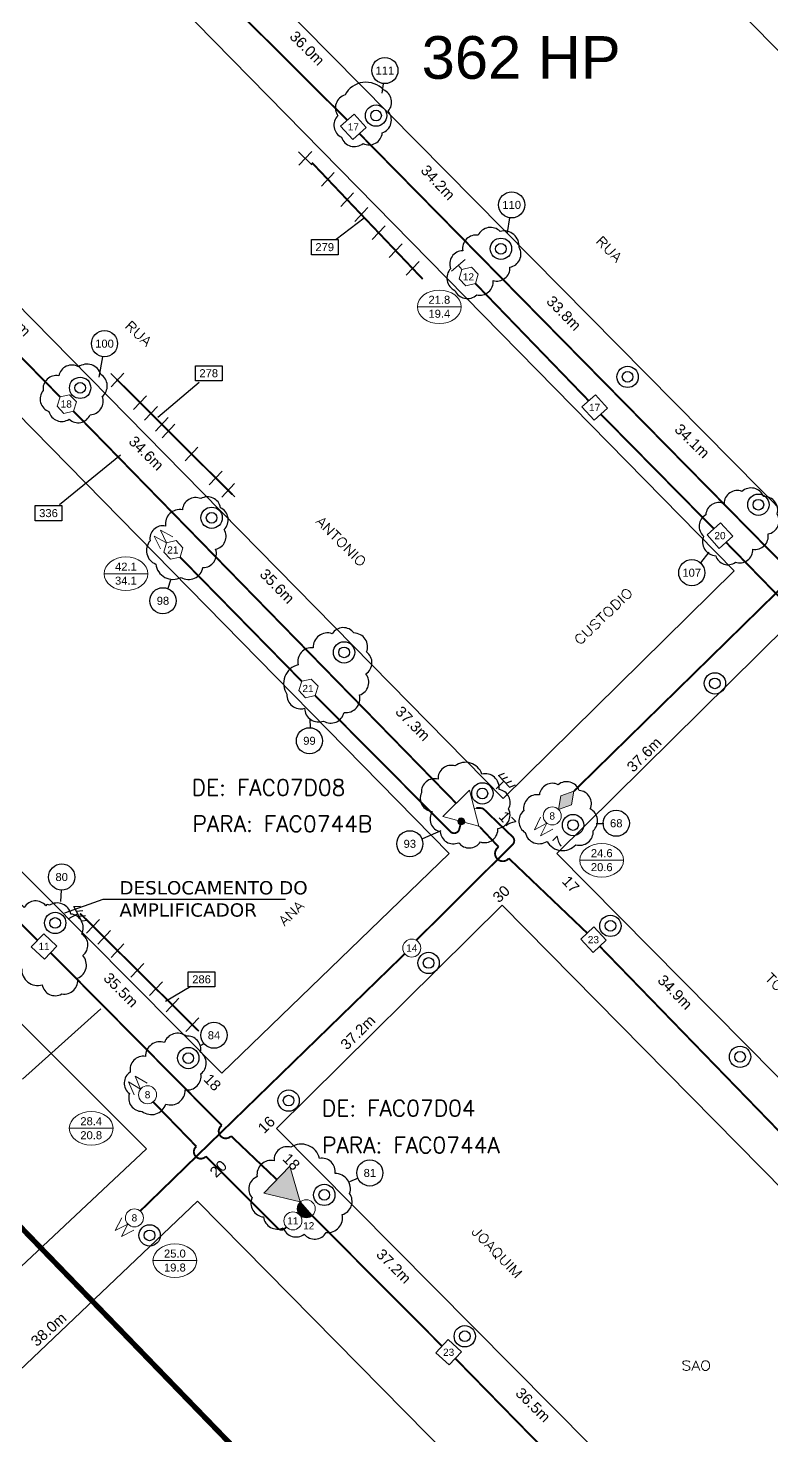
# Model space of a CAD drawing. Header units: inches. Extents: x 246034 to 247769, y 7726337 to 7727523.
# Drawn here: x 247135.7 to 247275, y 7726623 to 7726886.9 of the extents above; entities that cross this region are included whole.
import ezdxf
from ezdxf.enums import TextEntityAlignment as Align

# ---------------------------------------------------------------- set-up
doc = ezdxf.new("R2010")
doc.units = ezdxf.units.IN
doc.header["$LTSCALE"] = 6
doc.header["$MEASUREMENT"] = 0
doc.linetypes.add('DASHED', pattern=[0.75, 0.5, -0.25])
doc.linetypes.add('PHANTOMX2', pattern=[5, 2.5, -0.5, 0.5, -0.5, 0.5, -0.5])
for name, color, linetype in [('ALTERAÇÃO', 4, 'Continuous'), ('ANOTACOES', 6, 'Continuous'), ('DISTANCIA', 7, 'Continuous'), ('ELETRONICO', 4, 'Continuous'), ('NET-CBTR', 3, 'DASHED'), ('NET_UPGRADE', 7, 'Continuous'), ('POSTES', 1, 'Continuous'), ('QUADRAS', 7, 'Continuous'), ('RUAS', 7, 'Continuous'), ('TERRA', 7, 'Continuous')]:
    doc.layers.add(name, color=color, linetype=linetype)
for name, color, linetype, lineweight, true_color in [('CELULA', 3, 'Continuous', 200, 0x00ff00), ('NET-AMP @ 1', 1, 'Continuous', 20, 0xff0000), ('NET-LIMCEL', 9, 'PHANTOMX2', 50, 0x808080)]:
    doc.layers.add(name, color=color, linetype=linetype, lineweight=lineweight, true_color=true_color)
for name, color, linetype, lineweight in [('NET-AMP', 1, 'Continuous', 20), ('NET-SPLT', 1, 'Continuous', 20), ('NET-TAP', 1, 'Continuous', 20), ('NET-TERM', 1, 'Continuous', 20)]:
    doc.layers.add(name, color=color, linetype=linetype, lineweight=lineweight)
doc.styles.add('ARIAL', font='arial.ttf', dxfattribs={"height": 8})
doc.styles.add('B', font='SIMPLEX', dxfattribs={"width": 1.2, "height": 1.8})
doc.styles.add('Folhas_CAD', font='arial.ttf')
doc.styles.add('Romans', font='ROMANS.shx', dxfattribs={"height": 3})
doc.styles.get("Standard").update_dxf_attribs({"font": 'arial.ttf'})
doc.dimstyles.get("Standard").update_dxf_attribs({"dimtxt": 0.18, "dimasz": 0.18, "dimexe": 0.18, "dimexo": 0.0625, "dimgap": 0.09, "dimtad": 0, "dimtih": 1, "dimtoh": 1, "dimdec": 4, "dimzin": 0, "dimdsep": 46, "dimtxsty": 'Standard', "dimcen": 0.09, "dimadec": 0, "dimazin": 0, "dimtfac": 1, "dimtdec": 4, "dimtofl": 0, "dimtmove": 0, "dimatfit": 3, "dimfxl": 1, "dimtolj": 1, "dimtzin": 0, "dimarcsym": 0})

# ---------------------------------------------------------------- blocks, each defined once
blk = doc.blocks.new('POSTECS')
at = {"layer": 'POSTES', "linetype": 'ByBlock'}
for radius in [2, 1]:
    blk.add_circle((0, 0), radius, dxfattribs=at)
blk = doc.blocks.new('POSTE')
at = {"layer": 'POSTES', "linetype": 'ByBlock'}
for radius in [2, 1]:
    blk.add_circle((0, 0), radius, dxfattribs=at)
blk = doc.blocks.new('TERRA')
at = {"layer": 'TERRA', "linetype": 'ByBlock'}
for p, q in [((0, 0), (0, -2.02)), ((-1.5, -2.02), (-1.97, -3.15)), ((-1.5, -2.02), (1.5, -2.02)), ((-0.49, -2.02), (-0.96, -3.15)), ((0.57, -2.02), (0.09, -3.15)), ((1.5, -2.02), (1.03, -3.15))]:
    blk.add_line(p, q, dxfattribs=at)
blk = doc.blocks.new('LE')
at = {"layer": 'NET-AMP'}
h = blk.add_hatch(color=256, dxfattribs=at)
h.dxf.hatch_style = 1
h.paths.add_polyline_path([(0, 3.5), (0, -3.5), (6.06, 0)])
blk.add_lwpolyline([(0, 3.5), (0, -3.5), (6.06, 0)], close=True, dxfattribs=at)
blk = doc.blocks.new('EQUAL')
h = blk.add_hatch(color=256)
h.dxf.hatch_style = 1
h.paths.add_polyline_path([(2.25, 1.3), (0, 0), (2.25, -1.3), (4.5, 0)])
for points in [[(4.5, 0), (2.25, 1.3), (0, 0)], [(4.5, 0), (2.25, -1.3), (0, 0)]]:
    blk.add_lwpolyline(points)
blk = doc.blocks.new('TAP4')
blk.add_lwpolyline([(3.38, -1.69), (0, -1.69), (0, 1.69), (3.38, 1.69)], close=True)
at = {"color": 0}
blk.add_attdef('DBVAL', text='', height=1.35, dxfattribs=at).set_placement((1.69, 0), align=Align.MIDDLE)
blk = doc.blocks.new('TAP8')
blk.add_lwpolyline([(0.92, 1.59), (0, 0), (0.92, -1.59), (2.76, -1.59), (3.68, 0), (2.76, 1.59)], close=True)
blk.add_attdef('DBVAL', text='', height=1.35).set_placement((1.77, -0.06), align=Align.MIDDLE)
blk = doc.blocks.new('TAP2')
at = {"color": 0}
blk.add_circle((1.69, 0), 1.69, dxfattribs=at)
blk.add_attdef('DBVAL', text='', height=1.35, dxfattribs=at).set_placement((1.69, 0), align=Align.MIDDLE)
blk = doc.blocks.new('HI-LOW')
blk.add_lwpolyline([(-4.1, 0), (4.1, 0)])
blk.add_ellipse((0, 0), major_axis=(4.1, 0), ratio=0.768293)
for tag, p in [('END-HI', (0, 1.33)), ('END-LO', (0, -1.29))]:
    blk.add_attdef(tag, text='', height=1.5).set_placement(p, align=Align.MIDDLE_CENTER)
blk = doc.blocks.new('CX_CodUpgrade')
blk.add_circle((-0.13, 0.04), 2.45)
at = {"color": 1, "flags": 1}
for tag, p in [('RETIRAR1', (4.74, 11.47)), ('NOVO1', (28.33, 11.47)), ('RETIRAR2', (4.74, 7.94)), ('NOVO2', (28.33, 7.94)), ('RETIRAR3', (4.74, 4.42)), ('NOVO3', (28.33, 4.42)), ('RETIRAR4', (4.74, 0.89)), ('NOVO4', (28.33, 0.9)), ('RETIRAR5', (4.74, -2.63)), ('NOVO5', (28.33, -2.63)), ('RETIRAR6', (4.74, -6.15)), ('NOVO6', (28.33, -6.15)), ('RETIRAR7', (4.74, -9.68)), ('NOVO7', (28.33, -9.68)), ('RETIRAR8', (4.74, -13.2)), ('NOVO8', (28.33, -13.2)), ('RETIRAR9', (4.74, -16.73)), ('NOVO9', (28.33, -16.73))]:
    blk.add_attdef(tag, p, '', height=1.5, dxfattribs=at)
at = {"color": 7, "flags": 1}
for tag, p in [('ANTIGO1', (17.16, 11.46)), ('ANTIGO2', (17.16, 7.94)), ('ANTIGO3', (17.16, 4.41)), ('ANTIGO4', (17.16, 0.89)), ('ANTIGO5', (17.16, -2.63)), ('ANTIGO6', (17.16, -6.16)), ('ANTIGO7', (17.16, -9.68)), ('ANTIGO8', (17.16, -13.21)), ('ANTIGO9', (17.16, -16.73))]:
    blk.add_attdef(tag, p, '', height=1.5, dxfattribs=at)
at = {"color": 1}
blk.add_attdef('CODIGO', text='', height=1.5, dxfattribs=at).set_placement((-0.13, 0.04), align=Align.MIDDLE_CENTER)
blk = doc.blocks.new('CARGA')
for p, q in [((-2.5, 0.81), (0, 1.62)), ((-2.5, 0.81), (0, 0)), ((-2.5, -0.81), (0, 0)), ((-2.5, -0.81), (0, -1.62))]:
    blk.add_line(p, q)
blk = doc.blocks.new('DC')
h = blk.add_hatch(color=256)
h.dxf.hatch_style = 1
h.paths.add_polyline_path([(3.38, 0), (0, 0, 1)])
blk.add_line((0, 0), (3.38, 0))
blk.add_circle((1.69, 0), 1.69)
at = {"color": 0}
blk.add_attdef('DCVAL', text='', height=1.35, dxfattribs=at).set_placement((3.1, 3.27), align=Align.MIDDLE)
blk = doc.blocks.new('AMP3AC')
h = blk.add_hatch(color=256)
h.dxf.hatch_style = 1
h.paths.add_polyline_path([(2.55, 2.03), (3.66, 1.39, 0.131652), (3.74, 1.71, 0.767327)])
h.paths.add_polyline_path([(3.66, 1.39), (2.55, 2.03, 0.131652), (2.47, 1.71, 0.767327)])
for p, q in [((3.1, 1.71), (3.3, 2.03)), ((0, 0), (-0.33, 0)), ((3.1, -1.71), (3.3, -2.03)), ((6.06, 0), (6.38, 0))]:
    blk.add_line(p, q)
blk.add_lwpolyline([(0, 3.5), (0, -3.5), (6.06, 0)], close=True)
blk.add_circle((3.1, 1.71), 0.638)
blk = doc.blocks.new('TERMINAL')
blk.add_line((-1, 0), (0, 0))
blk.add_lwpolyline([(-1, -1.6875), (-1, 1.6875)])
blk = doc.blocks.new('CX_CodUpgradeCabo')
blk.add_lwpolyline([(-2.63, 1.45), (2.37, 1.45), (2.37, -1.4), (-2.63, -1.4)], close=True)
at = {"color": 1}
blk.add_attdef('CODIGO', text='', height=1.5, dxfattribs=at).set_placement((-0.13, 0.04), align=Align.MIDDLE_CENTER)
at = {"color": 1, "style": 'Folhas_CAD', "flags": 1}
for tag, p in [('SERVICO', (5.97, 0.89)), ('TIPO', (17.92, 0.89)), ('COMP', (25.22, 0.89))]:
    blk.add_attdef(tag, p, '', height=1.5, dxfattribs=at)
blk = doc.blocks.new('EXCLUIR_CABOdwg')
at = {"layer": 'ANOTACOES', "color": 4}
for points in [[(-1.24, 1.23), (1.24, -1.23)], [(-1.2, -1.28), (1.21, 1.29)]]:
    blk.add_lwpolyline(points, dxfattribs=at)

msp = doc.modelspace()

# ---------------------------------------------------------------- linework, layer by layer
at = {"layer": 'NET-CBTR', "const_width": 0.35}
for points in [[(247172.84, 7726892.17), (247195.5, 7726869.61)], [(247197.76, 7726867.1), (247319.85, 7726742.97)], [(247188.86, 7726861.67), (247209.64, 7726839.82)], [(247141.7, 7726817.75), (247118.26, 7726841.66)], [(247219.5, 7726839), (247240.7, 7726817.04)], [(247173.95, 7726799.46), (247152.27, 7726821.07)], [(247312.7, 7726817.14), (247237.95, 7726743.86)], [(247144.21, 7726815.07), (247215.88, 7726741.6)], [(247242.96, 7726814.53), (247264.18, 7726793)], [(247186.97, 7726764.45), (247164.17, 7726787.72)], [(247112.7, 7726740.54), (247137.47, 7726715.92)], [(247145.43, 7726720.95), (247167.65, 7726698.91)], [(247286.65, 7726669.51), (247242.76, 7726714.8)], [(247206.28, 7726713.38), (247156.71, 7726665.16)], [(247188.91, 7726664.3), (247213.25, 7726639.84)], [(247215.72, 7726637.54), (247237.8, 7726614.95)]]:
    msp.add_lwpolyline(points, dxfattribs=at)
at = {"layer": 'NET-CBTR'}
for points in [[(247266.44, 7726790.5, 0.35, 0.35, 0), (247316.93, 7726738.66, 0.35, 0.35, -0.202645), (247317.21, 7726737.94, 0.35, 0.35, 0), (247317.18, 7726736.5, 0.35, 0.35, 0.324884), (247317.84, 7726735.53, 0.35, 0.35, 0), (247319.04, 7726735.1, 0.35, 0.35, 0.423566), (247319.68, 7726735.42, 0.35, 0.35, 0), (247319.76, 7726735.66, 0, 0, 0)], [(247216.77, 7726737.83, 0.35, 0.35, 0), (247216.47, 7726736.72, 0.35, 0.35, -0.572924), (247214.81, 7726736.26, 0.35, 0.35, 0), (247189.48, 7726761.76, 0, 0, 0)], [(247208.43, 7726715.91, 0.35, 0.35, 0), (247226.48, 7726733.87, 0.35, 0.35, 0.420769), (247226.46, 7726735.3, 0.35, 0.35, 0), (247221.15, 7726740.4, 0.35, 0.35, 0.189176), (247220.48, 7726740.68, 0.35, 0.35, 0), (247219.64, 7726740.69, 0, 0, 0)], [(247240.44, 7726717.25, 0.35, 0.35, 0), (247225.75, 7726731.26, 0.35, 0.35, 0), (247225.75, 7726731.26, 0.35, 0.35, -1.177265), (247223.85, 7726733.4, 0.35, 0.35, 0), (247220.38, 7726737.08, 0, 0, 0)], [(247139.91, 7726713.6, 0.35, 0.35, 0), (247172, 7726681.2, 0.35, 0.35, 1.133746), (247173.72, 7726679.22, 0.35, 0.35, 0), (247173.72, 7726679.22, 0.35, 0.35, 0), (247182.31, 7726671.04, 0, 0, 0)], [(247159.12, 7726685.63, 0.35, 0.35, 0), (247167.22, 7726677.26, 0.35, 0.35, 0), (247167.22, 7726677.26, 0.35, 0.35, 1.077369), (247169.03, 7726675.41, 0.35, 0.35, 0), (247182.46, 7726661.94, 0.35, 0.35, 0.427907), (247183.9, 7726661.98, 0.35, 0.35, 0), (247184.07, 7726662.16, 0, 0, 0)]]:
    msp.add_lwpolyline(points, format="xyseb", dxfattribs=at)
at = {"layer": 'NET-LIMCEL', "const_width": 1}
msp.add_lwpolyline([(247271.73, 7726520.01), (246966.86, 7726835.39), (246986.23, 7726851.1), (247010.55, 7726893.94), (247020.85, 7726942.14), (247012.61, 7726979.27), (247004.75, 7727046.54)], dxfattribs=at)
at = {"layer": 'NET_UPGRADE'}
for points in [[(247195.07, 7726874.34, 0.520567), (247195.07, 7726874.34, 0.520567), (247193.75, 7726870.45, 0.520567), (247194.41, 7726866.41, 0.520567), (247198.45, 7726865.24, 0.520567), (247202.05, 7726867.22, 0.520567), (247203.15, 7726871.33, 0.520567), (247202.27, 7726875.29, 0.520567), (247195.07, 7726874.34)], [(247224.13, 7726848.77, 0.520567), (247224.13, 7726848.77, 0.520567), (247220.02, 7726848.04, 0.520567), (247217.13, 7726845.16, 0.520567), (247214.86, 7726841.77, 0.520567), (247215.63, 7726837.72, 0.520567), (247219.74, 7726836.89, 0.520567), (247222.8, 7726839.55, 0.520567), (247225.96, 7726842.05, 0.520567), (247227.68, 7726845.77, 0.520567), (247224.13, 7726848.77)], [(247145.15, 7726823.37, 0.520567), (247145.15, 7726823.37, 0.520567), (247141.46, 7726821.69, 0.520567), (247138.53, 7726818.93, 0.520567), (247139.62, 7726815, 0.520567), (247143.39, 7726813.57, 0.520567), (247147.33, 7726814.41, 0.520567), (247149.59, 7726817.84, 0.520567), (247149.34, 7726821.94, 0.520567), (247145.15, 7726823.37)], [(247164.36, 7726783.91, 0.520567), (247164.36, 7726783.91, 0.520567), (247168.45, 7726785.76, 0.520567), (247170.83, 7726789.19, 0.520567), (247172.42, 7726792.89, 0.520567), (247171.76, 7726796.98, 0.520567), (247168.06, 7726798.69, 0.520567), (247164.62, 7726796.58, 0.520567), (247161.45, 7726793.55, 0.520567), (247158.55, 7726790.77, 0.520567), (247159.61, 7726786.42, 0.520567), (247164.36, 7726783.91)], [(247268.19, 7726786.76, 0.520567), (247268.19, 7726786.76, 0.520567), (247271.45, 7726789.2, 0.520567), (247274.31, 7726792.06, 0.520567), (247276.02, 7726795.81, 0.520567), (247273.49, 7726799.07, 0.520567), (247269.42, 7726800.04, 0.520567), (247266.07, 7726797.76, 0.520567), (247262.65, 7726795.64, 0.520567), (247262.24, 7726791.65, 0.520567), (247264.52, 7726787.98, 0.520567), (247268.19, 7726786.76)], [(247184.19, 7726762.02, 0.520567), (247184.19, 7726762.02, 0.520567), (247187.5, 7726759.38, 0.520567), (247191.06, 7726757, 0.520567), (247194.89, 7726758.59, 0.520567), (247197.8, 7726761.89, 0.520567), (247198.99, 7726765.85, 0.520567), (247199.12, 7726769.94, 0.520567), (247196.74, 7726773.5, 0.520567), (247192.65, 7726773.37, 0.520567), (247189.08, 7726770.73, 0.520567), (247186.31, 7726767.56, 0.520567), (247184.19, 7726762.02)], [(247215.67, 7726748.58, 0.520567), (247215.67, 7726748.58, 0.520567), (247212.5, 7726746.1, 0.520567), (247209.4, 7726743.55, 0.520567), (247211.4, 7726740.04, 0.520567), (247212.91, 7726736.26, 0.520567), (247216.36, 7726734.19, 0.520567), (247220.42, 7726734.33, 0.520567), (247223.72, 7726736.88, 0.520567), (247225.72, 7726740.52, 0.520567), (247223.93, 7726744.17, 0.520567), (247220.69, 7726747.06, 0.520567), (247215.67, 7726748.58)], [(247238.29, 7726733.81, 0.520567), (247238.29, 7726733.81, 0.520567), (247241.56, 7726736.44, 0.520567), (247241.01, 7726740.53, 0.520567), (247238.92, 7726743.98, 0.520567), (247235.01, 7726745.07, 0.520567), (247231.47, 7726743.16, 0.520567), (247228.56, 7726740.17, 0.520567), (247228.83, 7726736.08, 0.520567), (247232.92, 7726734.44, 0.520567), (247238.29, 7726733.81)], [(247139.7, 7726722.47, 0.520567), (247139.7, 7726722.47, 0.520567), (247139.03, 7726722.37, 0.520567), (247134.99, 7726722.08, 0.520567), (247130.66, 7726721.41, 0.520567), (247129.02, 7726717.37, 0.520567), (247131.24, 7726713.43, 0.520567), (247134.51, 7726710.55, 0.520567), (247138.36, 7726707.57, 0.520567), (247142.01, 7726705.84, 0.520567), (247144.99, 7726708.82, 0.520567), (247145.95, 7726713.05, 0.520567), (247145.76, 7726717.08, 0.520567), (247143.74, 7726720.83, 0.520567), (247139.7, 7726722.47)], [(247161.5, 7726685.19, 0.520567), (247161.5, 7726685.19, 0.520567), (247165.14, 7726687.88, 0.520567), (247168.07, 7726690.88, 0.520567), (247167.99, 7726694.92, 0.520567), (247165.3, 7726697.92, 0.520567), (247161.26, 7726696.74, 0.520567), (247157.7, 7726694.13, 0.520567), (247154.85, 7726691.2, 0.520567), (247154.69, 7726687.16, 0.520567), (247157.07, 7726683.84, 0.520567), (247161.5, 7726685.19)], [(247184.95, 7726677.12, 0.520567), (247184.95, 7726677.12, 0.520567), (247181.78, 7726674.59, 0.520567), (247178.61, 7726671.6, 0.520567), (247177.66, 7726667.67, 0.520567), (247179.81, 7726664.06, 0.520567), (247183.49, 7726662.03, 0.520567), (247187.43, 7726660.82, 0.520567), (247191.55, 7726661.14, 0.520567), (247194.53, 7726664.5, 0.520567), (247195.93, 7726668.43, 0.520567), (247193.2, 7726672.18, 0.520567), (247190.28, 7726675.03, 0.520567), (247184.95, 7726677.12)]]:
    msp.add_lwpolyline(points, format="xyb", close=True, dxfattribs=at)
at = {"layer": 'QUADRAS'}
for points in [[(247104.97, 7726864.36), (247224.69, 7726742.46), (247267.99, 7726785.16), (247157.07, 7726898.22)], [(247176.4, 7726898.11), (247278.33, 7726794.92), (247321.43, 7726836.9), (247260.82, 7726898.27)], [(247104.19, 7726844.7), (247214.61, 7726732.18), (247172.02, 7726691.02), (247104.91, 7726758.56)], [(247277.98, 7726774.93), (247414.75, 7726636.64), (247414.54, 7726633.78), (247414.4, 7726630.04), (247414.43, 7726626.24), (247414.79, 7726621.29), (247415.35, 7726616.41), (247416.46, 7726612.12), (247417.83, 7726607.72), (247419.44, 7726603.28), (247421.45, 7726598.31), (247423.99, 7726593.83), (247426.74, 7726588.94), (247429.75, 7726584.34), (247433.39, 7726579.68), (247436.8, 7726575.97), (247440.69, 7726571.89), (247444.78, 7726567.82), (247449.4, 7726563.12), (247452.03, 7726560.13), (247422.62, 7726542.18), (247234.74, 7726732.17), (247277.98, 7726774.93)], [(247104.25, 7726730.5), (247157.86, 7726676.84), (247113.88, 7726635.55), (247104.34, 7726644.91)], [(247409.91, 7726534.35), (247351.82, 7726509.51), (247182.22, 7726680.62), (247224.52, 7726722.47), (247409.91, 7726534.35)], [(247167.43, 7726667), (247331.28, 7726500.68), (247272.69, 7726475.86), (247123.72, 7726625.46), (247167.43, 7726667)]]:
    msp.add_lwpolyline(points, dxfattribs=at)

# ---------------------------------------------------------------- block references
at = {"layer": 'ALTERAÇÃO'}
for p in [(247187.62, 7726862.45), (247191.86, 7726858.5), (247195.48, 7726854.7), (247198.11, 7726851.93), (247201.37, 7726848.51), (247204.54, 7726845.18), (247207.73, 7726841.83), (247152.45, 7726820.89), (247156.66, 7726816.69), (247158.71, 7726814.65), (247160.76, 7726812.6), (247161.99, 7726811.37), (247166.3, 7726807.07), (247170.82, 7726802.57), (247173.18, 7726800.22), (247147.87, 7726718.52), (247149.94, 7726716.47), (247152.45, 7726713.98), (247156.16, 7726710.29), (247159.67, 7726706.81), (247162.74, 7726703.76), (247166.46, 7726700.07)]:
    msp.add_blockref('EXCLUIR_CABOdwg', p, dxfattribs=at)
at = {"layer": 'ELETRONICO'}
for p, rotation in [((247223.38, 7726744.31), 133.8506530270596), ((247143.2, 7726719.95), 117.4778298360159)]:
    msp.add_blockref('TERRA', p, dxfattribs=dict(at, rotation=rotation))
at = {"layer": 'NET-AMP', "xscale": -1, "rotation": 134.8647600900492}
msp.add_blockref('AMP3AC', (247215.88, 7726741.6), dxfattribs=at)
at = {"layer": 'NET-AMP', "rotation": 316.3772111877008}
msp.add_blockref('LE', (247182.31, 7726671.04), dxfattribs=at)
at = {"layer": 'NET-SPLT'}
ref = msp.add_blockref('DC', (247186.7, 7726666.86), dxfattribs=dict(at, rotation=310.8187106575335))
ref.add_attrib('DCVAL', '12', dxfattribs={"layer": '0', "color": 0, "height": 1.35}).set_placement((247188.27, 7726662.4), align=Align.MIDDLE)
at = {"layer": 'NET-TAP'}
ref = msp.add_blockref('TAP4', (247195.38, 7726867.23), dxfattribs=dict(at, rotation=42.00159230906222))
ref.add_attrib('DBVAL', '17', dxfattribs={"layer": '0', "color": 0, "height": 1.35}).set_placement((247196.63, 7726868.36), align=Align.MIDDLE)
ref = msp.add_blockref('TAP8', (247216.45, 7726839.9), dxfattribs=dict(at, rotation=13.56457435644572))
ref.add_attrib('DBVAL', '12', dxfattribs={"layer": '0', "height": 1.35}).set_placement((247218.19, 7726840.26), align=Align.MIDDLE)
ref = msp.add_blockref('TAP8', (247141.7, 7726817.75), dxfattribs=dict(at, rotation=313.0808060556108))
ref.add_attrib('DBVAL', '18', dxfattribs={"layer": '0', "height": 1.35}).set_placement((247142.86, 7726816.42), align=Align.MIDDLE)
ref = msp.add_blockref('TAP4', (247240.58, 7726814.65), dxfattribs=dict(at, rotation=42.00159230906238))
ref.add_attrib('DBVAL', '17', dxfattribs={"layer": '0', "color": 0, "height": 1.35}).set_placement((247241.83, 7726815.78), align=Align.MIDDLE)
ref = msp.add_blockref('TAP4', (247264.05, 7726790.62), dxfattribs=dict(at, rotation=42.0015923090621))
ref.add_attrib('DBVAL', '20', dxfattribs={"layer": '0', "color": 0, "height": 1.35}).set_placement((247265.31, 7726791.75), align=Align.MIDDLE)
ref = msp.add_blockref('TAP8', (247161.66, 7726790.41), dxfattribs=dict(at, rotation=313.0808060556109))
ref.add_attrib('DBVAL', '21', dxfattribs={"layer": '0', "height": 1.35}).set_placement((247162.83, 7726789.08), align=Align.MIDDLE)
ref = msp.add_blockref('TAP8', (247186.97, 7726764.45), dxfattribs=dict(at, rotation=313.0808060556108))
ref.add_attrib('DBVAL', '21', dxfattribs={"layer": '0', "height": 1.35}).set_placement((247188.14, 7726763.11), align=Align.MIDDLE)
for p, values in [((247232.19, 7726739.21), {'DBVAL': '8'}), ((247205.89, 7726714.45), {'DBVAL': '14'}), ((247156.39, 7726686.96), {'DBVAL': '8'}), ((247153.93, 7726663.88), {'DBVAL': '8'})]:
    msp.add_blockref('TAP2', p, dxfattribs=at).add_auto_attribs(values)
ref = msp.add_blockref('TAP4', (247137.47, 7726715.92), dxfattribs=dict(at, rotation=316.3772111663314))
ref.add_attrib('DBVAL', '11', dxfattribs={"layer": '0', "color": 0, "height": 1.35}).set_placement((247138.69, 7726714.76), align=Align.MIDDLE)
ref = msp.add_blockref('TAP4', (247240.44, 7726717.25), dxfattribs=dict(at, rotation=313.382726710197))
ref.add_attrib('DBVAL', '23', dxfattribs={"layer": '0', "color": 0, "height": 1.35}).set_placement((247241.6, 7726716.02), align=Align.MIDDLE)
ref = msp.add_blockref('TAP2', (247186.53, 7726664.48), dxfattribs=dict(at, rotation=223.3427252903723))
ref.add_attrib('DBVAL', '11', dxfattribs={"layer": '0', "color": 0, "height": 1.35}).set_placement((247185.3, 7726663.32), align=Align.MIDDLE)
ref = msp.add_blockref('TAP4', (247215.63, 7726639.93), dxfattribs=dict(at, rotation=227.0014556575688))
ref.add_attrib('DBVAL', '23', dxfattribs={"layer": '0', "color": 0, "height": 1.35}).set_placement((247214.48, 7726638.69), align=Align.MIDDLE)
at = {"layer": 'NET-TERM'}
for name, p, rotation in [('TERMINAL', (247216.97, 7726841.66), 311.3433892072949), ('CARGA', (247161.66, 7726790.41), 314.464401277077), ('EQUAL', (247235.04, 7726740.43), 49.59198209241455), ('CARGA', (247232.86, 7726737.86), 45.67119730356839), ('CARGA', (247156.78, 7726688.03), 311.3920449184631), ('CARGA', (247154.39, 7726662.71), 44.46223336406372)]:
    msp.add_blockref(name, p, dxfattribs=dict(at, rotation=rotation))
for p, values in [((247212.74, 7726834.63), {'END-HI': '21.8', 'END-LO': '19.4'}), ((247154.03, 7726784.6), {'END-HI': '42.1', 'END-LO': '34.1'}), ((247243.16, 7726730.9), {'END-HI': '24.6', 'END-LO': '20.6'}), ((247147.53, 7726680.66), {'END-HI': '28.4', 'END-LO': '20.8'}), ((247163.2, 7726655.86), {'END-HI': '25.0', 'END-LO': '19.8'})]:
    msp.add_blockref('HI-LOW', p, dxfattribs=at).add_auto_attribs(values)
at = {"layer": 'NET_UPGRADE'}
for name, p, values in [('CX_CodUpgrade', (247202.67, 7726878.88), {'CODIGO': '111'}), ('CX_CodUpgrade', (247226.42, 7726853.7), {'CODIGO': '110'}), ('CX_CodUpgradeCabo', (247191.4, 7726845.78), {'CODIGO': '279'}), ('CX_CodUpgrade', (247150.15, 7726827.69), {'CODIGO': '100'}), ('CX_CodUpgradeCabo', (247169.67, 7726822.15), {'CODIGO': '278'}), ('CX_CodUpgradeCabo', (247139.66, 7726795.93), {'CODIGO': '336'}), ('CX_CodUpgrade', (247260.15, 7726784.76), {'CODIGO': '107'}), ('CX_CodUpgrade', (247161.1, 7726779.5), {'CODIGO': '98'}), ('CX_CodUpgrade', (247188.54, 7726753.26), {'CODIGO': '99'}), ('CX_CodUpgrade', (247246.01, 7726737.8), {'CODIGO': '68'}), ('CX_CodUpgrade', (247207.34, 7726733.95), {'CODIGO': '93'}), ('CX_CodUpgrade', (247142.13, 7726727.72), {'CODIGO': '80'}), ('CX_CodUpgradeCabo', (247168.33, 7726708.55), {'CODIGO': '286'}), ('CX_CodUpgrade', (247170.66, 7726698.07), {'CODIGO': '84'}), ('CX_CodUpgrade', (247199.85, 7726672.26), {'CODIGO': '81'})]:
    msp.add_blockref(name, p, dxfattribs=at).add_auto_attribs(values)
at = {"layer": 'POSTES'}
for name, p in [('POSTE', (247200.88, 7726870.48)), ('POSTE', (247224.27, 7726845.51)), ('POSTE', (247248, 7726821.51)), ('POSTE', (247145.46, 7726819.45)), ('POSTE', (247272.5, 7726797.54)), ('POSTE', (247170.09, 7726795.09)), ('POSTE', (247194.9, 7726769.87)), ('POSTECS', (247264.35, 7726764.06)), ('POSTE', (247220.8, 7726743.43)), ('POSTE', (247237.78, 7726737.5)), ('POSTE', (247140.78, 7726719.15)), ('POSTECS', (247244.79, 7726718.61)), ('POSTECS', (247210.73, 7726711.65)), ('POSTE', (247165.72, 7726693.82)), ('POSTE', (247269.07, 7726694.06)), ('POSTE', (247184.51, 7726685.86)), ('POSTE', (247191.19, 7726668.19)), ('POSTECS', (247158.46, 7726660.59)), ('POSTE', (247217.51, 7726641.69))]:
    msp.add_blockref(name, p, dxfattribs=at)

# ---------------------------------------------------------------- texts
at = {"layer": 'CELULA', "insert": (247209.43, 7726898.71), "char_height": 8, "width": 40.8763, "attachment_point": 1, "style": 'ARIAL'}
msp.add_mtext('FAC074\\P362 HP', dxfattribs=at)
at = {"layer": 'DISTANCIA'}
for s, rotation, p in [('36.0m', 315.0156, (247187.99, 7726883.11)), ('34.2m', 313.379, (247212.49, 7726857.94)), ('35.9m', 313.5874, (247133.01, 7726832.4)), ('33.8m', 314.4629, (247236.07, 7726833.45)), ('34.1m', 315.7454, (247260.1, 7726809.5)), ('34.6m', 315.3448, (247157.86, 7726807.21)), ('35.6m', 314.3754, (247182.37, 7726782.29)), ('37.3m', 314.5572, (247207.78, 7726756.54)), ('37.6m', 44.9844, (247251.09, 7726750.71)), ('17', 313.8599, (247225.5, 7726738.51)), ('7', 43.237, (247235.01, 7726734.36)), ('17', 313.8599, (247237.37, 7726726.39)), ('30', 43.237, (247224.33, 7726724.59)), ('35.5m', 314.7891, (247153.11, 7726706.6)), ('34.9m', 314.6459, (247256.9, 7726706.19)), ('37.2m', 44.7889, (247197.47, 7726698.65)), ('18', 314.5714, (247170.25, 7726689.29)), ('16', 43.9864, (247180.34, 7726681.34)), ('18', 314.5714, (247185.03, 7726674.4)), ('20', 43.9864, (247171.34, 7726673.07)), ('37.2m', 314.8577, (247204.21, 7726654.83)), ('38.0m', 42.1126, (247139.55, 7726642.97)), ('36.5m', 315.3374, (247230.3, 7726628.83))]:
    msp.add_text(s, height=2, rotation=rotation, dxfattribs=at).set_placement(p, align=Align.MIDDLE)
at = {"layer": 'NET-AMP @ 1', "style": 'Romans'}
for s, p in [('DE: FAC07D08', (247166.34, 7726743.03)), ('PARA: FAC0744B', (247166.5, 7726736.24)), ('DE: FAC07D04', (247190.73, 7726682.93)), ('PARA: FAC0744A', (247190.76, 7726676.03))]:
    msp.add_text(s, height=3, dxfattribs=at).set_placement(p)
at = {"layer": 'NET_UPGRADE', "color": 4, "insert": (247152.82, 7726727), "char_height": 2.5, "width": 39.4358, "attachment_point": 1}
msp.add_mtext('{\\fVerdana|b0|i0|c0|p34;DESLOCAMENTO DO AMPLIFICADOR}', dxfattribs=at)
at = {"layer": 'RUAS', "style": 'B', "width": 1.2}
for s, rotation, p in [('RUA', 315, (247241.89, 7726846.8)), ('RUA', 317, (247153.68, 7726830.91)), ('ANTONIO', 315, (247189.46, 7726794.25)), ('CUSTODIO', 44, (247239.03, 7726771.08)), ('ANA', 44, (247183.71, 7726718.46)), ('TORRES', 315, (247273.64, 7726708.65)), ('JOAQUIM', 314, (247218.64, 7726661.19))]:
    msp.add_text(s, height=1.8, rotation=rotation, dxfattribs=at).set_placement(p)
msp.add_text('SAO', height=1.8, dxfattribs=at).set_placement((247258.08, 7726635.3))

# ---------------------------------------------------------------- leaders
at = {"layer": 'NET_UPGRADE'}
for points in [[(247202, 7726874.68), (247202.28, 7726876.46)], [(247198.68, 7726851.24), (247193.4, 7726847.28)], [(247225.52, 7726848.58), (247225.94, 7726851.3)], [(247149, 7726821.47), (247149.7, 7726825.28)], [(247160.04, 7726813.94), (247167.77, 7726820.53)], [(247153.01, 7726806.86), (247141.6, 7726797.51)], [(247263.22, 7726788.63), (247261.67, 7726786.68)], [(247162.4, 7726783.41), (247161.87, 7726781.83)], [(247188.48, 7726757.43), (247188.54, 7726755.7)], [(247212.99, 7726736.43), (247209.59, 7726734.93)], [(247242.1, 7726737.8), (247243.56, 7726737.8)], [(247141.86, 7726723.17), (247141.98, 7726725.28)], [(247161.43, 7726704.47), (247166.18, 7726707.28)], [(247149.35, 7726703.06), (247134.64, 7726689.9)], [(247168.11, 7726696.25), (247168.66, 7726696.65)], [(247195.99, 7726670.72), (247197.58, 7726671.35)]]:
    msp.add_leader(points, dimstyle='Standard', dxfattribs=at)
at = {"layer": 'NET_UPGRADE', "color": 4}
msp.add_leader([(247142.6, 7726721.02), (247149.77, 7726723.64), (247183.95, 7726723.64)], dimstyle='Standard', override={"dimgap": 0.09, "dimtad": 0}, dxfattribs=at)

doc.saveas('drawing.dxf')
